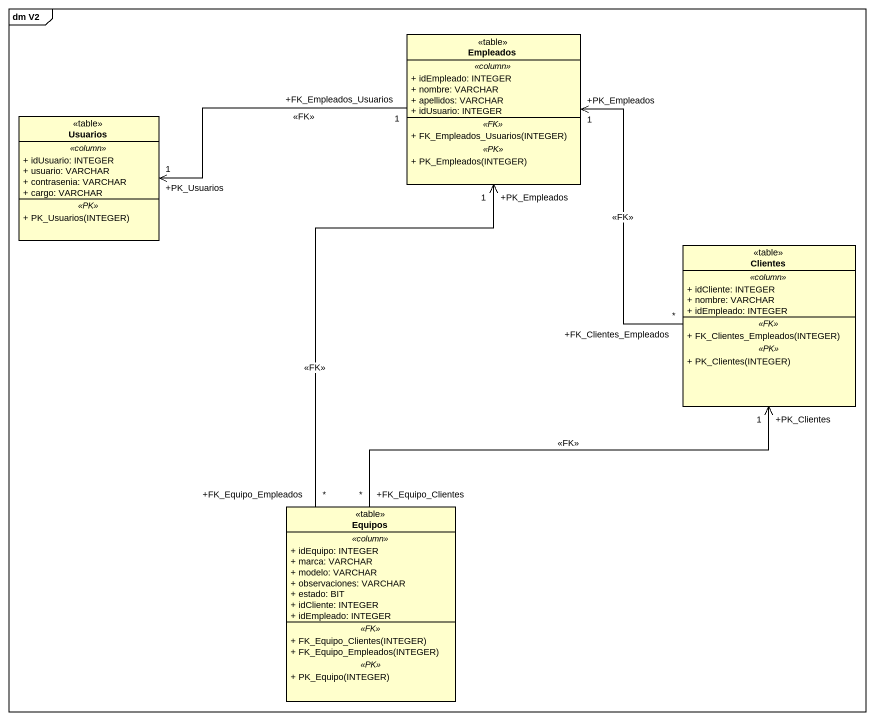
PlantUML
@startuml
mainframe dm V2
hide circle
hide empty members
skinparam classAttributeIconSize 0
class Empleados <<table>> {
  .. <<column>> ..
  + idEmpleado: INTEGER
  + nombre: VARCHAR
  + apellidos: VARCHAR
  + idUsuario: INTEGER
  .. <<FK>> ..
  + FK_Empleados_Usuarios(INTEGER)
  .. <<PK>> ..
  + PK_Empleados(INTEGER)
}
class Usuarios <<table>> {
  .. <<column>> ..
  + idUsuario: INTEGER
  + usuario: VARCHAR
  + contrasenia: VARCHAR
  + cargo: VARCHAR
  .. <<PK>> ..
  + PK_Usuarios(INTEGER)
}
class Clientes <<table>> {
  .. <<column>> ..
  + idCliente: INTEGER
  + nombre: VARCHAR
  + idEmpleado: INTEGER
  .. <<FK>> ..
  + FK_Clientes_Empleados(INTEGER)
  .. <<PK>> ..
  + PK_Clientes(INTEGER)
}
class Equipos <<table>> {
  .. <<column>> ..
  + idEquipo: INTEGER
  + marca: VARCHAR
  + modelo: VARCHAR
  + observaciones: VARCHAR
  + estado: BIT
  + idCliente: INTEGER
  + idEmpleado: INTEGER
  .. <<FK>> ..
  + FK_Equipo_Clientes(INTEGER)
  + FK_Equipo_Empleados(INTEGER)
  .. <<PK>> ..
  + PK_Equipo(INTEGER)
}
Empleados "+FK_Empleados_Usuarios\n1" -left-> "+PK_Usuarios\n1" Usuarios : <<FK>>
Clientes "+FK_Clientes_Empleados\n*" -up-> "+PK_Empleados\n1" Empleados : <<FK>>
Equipos "+FK_Equipo_Empleados\n*" -up-> "+PK_Empleados\n1" Empleados : <<FK>>
Equipos "+FK_Equipo_Clientes\n*" -up-> "+PK_Clientes\n1" Clientes : <<FK>>
@enduml
